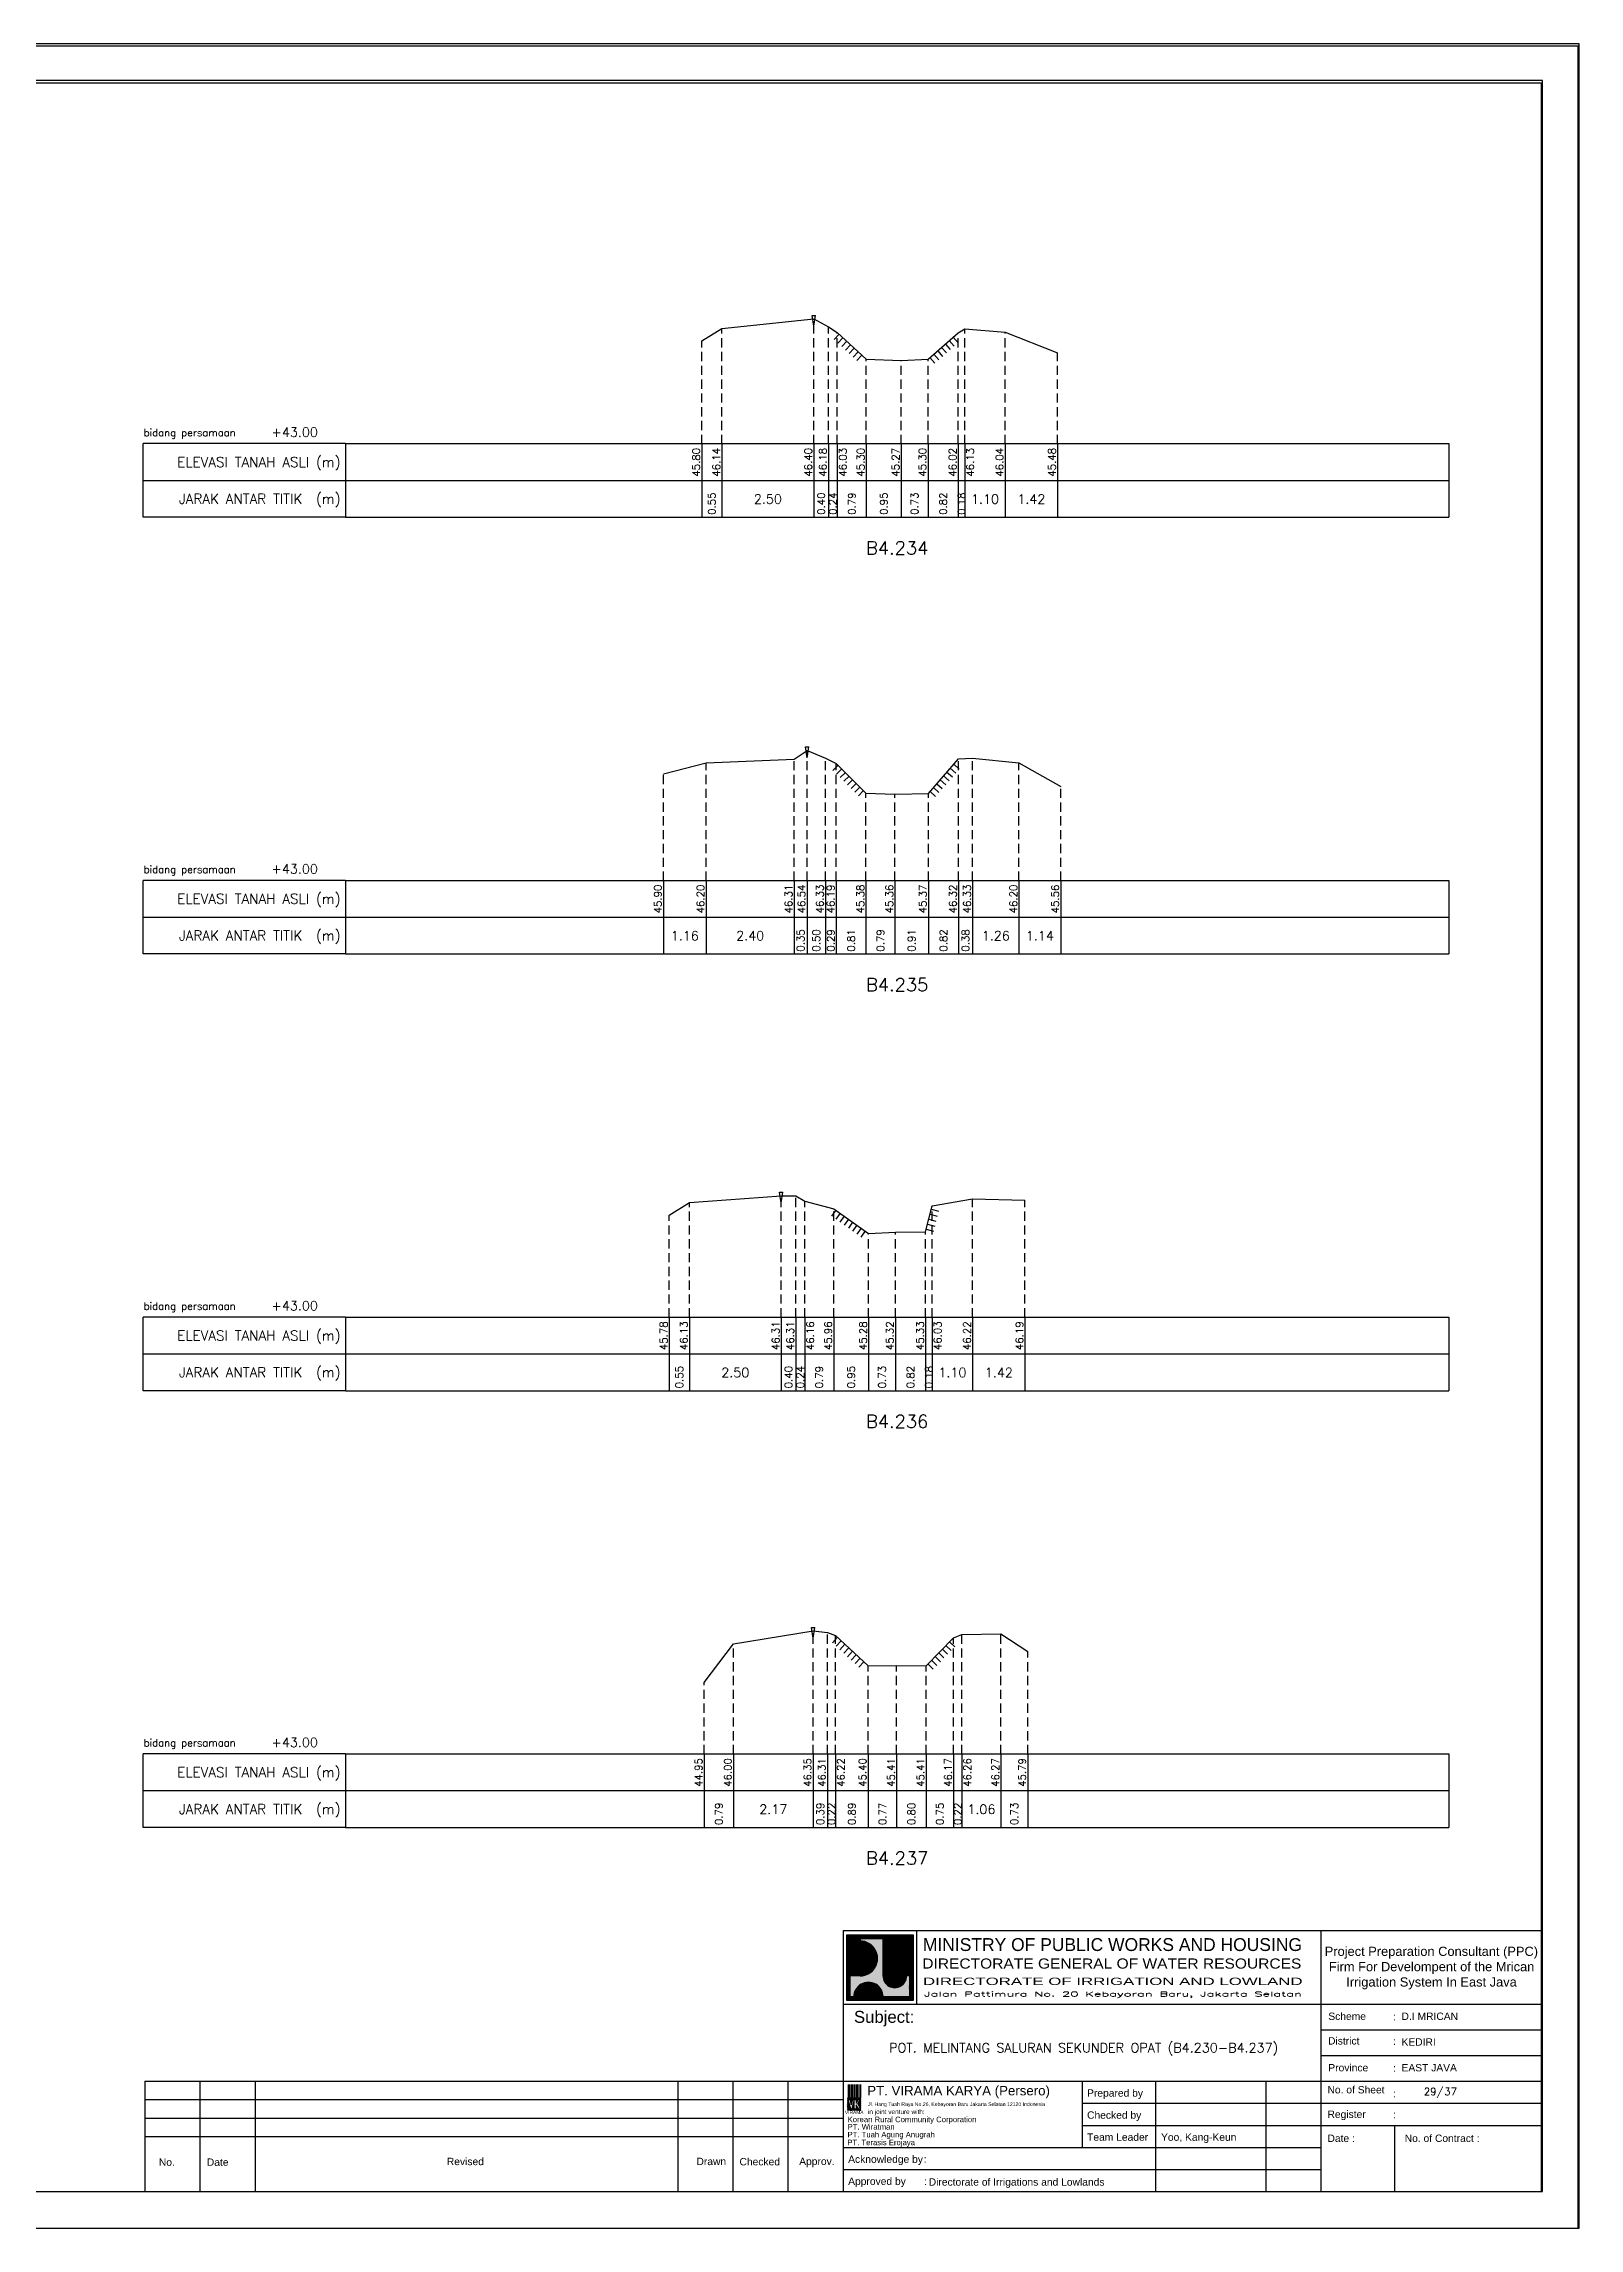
# Model space of a CAD drawing. Header units: inches. Extents: x -11 to 3175, y -842 to -783.
# Drawn here: x 2445.3 to 2487.1, y -842 to -782.6 of the extents above; entities that cross this region are included whole.
import ezdxf
from ezdxf.enums import TextEntityAlignment as Align

# ---------------------------------------------------------------- set-up
doc = ezdxf.new("R2010")
doc.units = ezdxf.units.IN
doc.header["$MEASUREMENT"] = 0
doc.linetypes.add('DASHED2', pattern=[0.375, 0.25, -0.125])
doc.layers.add('KOP', color=7, linetype='Continuous')
doc.layers.add('pelengkap', color=7, linetype='Continuous')
doc.styles.add('ARIAL', font='arial.ttf')
doc.styles.add('battang01', font='arial.ttf')
doc.styles.add('L100', font='simplex.shx', dxfattribs={"height": 0.254})
doc.styles.add('L140', font='simplex.shx', dxfattribs={"height": 0.356})
doc.styles.add('L80', font='simplex.shx', dxfattribs={"height": 0.203})
doc.styles.add('ROMANS-N', font='ROMANS.SHX', dxfattribs={"width": 0.8})
doc.styles.add('SONDU', font='arial.ttf')
doc.styles.get("Standard").update_dxf_attribs({"font": 'simplex.shx'})
doc.styles.add('STYLE1', font='arial.ttf', dxfattribs={"height": 0.2})
pattern_1 = [(45, (0, 0), (-0.08838834764831843, 0.08838834764831845), [])]

# ---------------------------------------------------------------- blocks, each defined once
blk = doc.blocks.new('kop')
at = {"layer": 'KOP'}
h = blk.add_hatch(color=3, dxfattribs=at)
h.paths.add_polyline_path([(609.8653532927285, 69.7965174242664), (591.8076082223538, 69.7965174242664), (591.8076082223538, 51.90947071793616), (609.8653532927285, 51.90947071793616)])
h.paths.add_polyline_path([(592.1020534932645, 52.24844148547069), (592.1020534932645, 69.50460869670152), (609.5341911203627, 69.50460869670152), (609.5341911203627, 52.24844148547069)], flags=16)
edge = h.paths.add_edge_path(flags=0)
edge.add_line((608.873529834174, 52.90910277674104), (601.6712012034158, 52.90910277674104))
edge.add_ellipse((597.6820295724688, 52.91975268540099), major_axis=(2.820780363398898, 2.820780363398898), ratio=0.9999999999999934, start_angle=314.8470375744171, end_angle=495.1529624255826)
edge.add_line((593.6928579415221, 52.90910277674104), (592.7627147794652, 52.90910277674104))
edge.add_line((592.7627147794651, 52.90910277674104), (592.7627147794651, 58.62619728620361))
edge.add_line((592.7627147794651, 58.62619728620368), (595.428986556629, 58.62619728620368))
edge.add_ellipse((595.4289865566291, 63.36824099147847), major_axis=(-3.353131261170752, 3.353131261170752), ratio=0.9999999999999983, start_angle=134.9999999999999, end_angle=314.9999999999999)
edge.add_line((595.4289865566291, 68.11028469675327), (595.4289865566291, 68.84394741944757))
edge.add_line((595.4289865566291, 68.84394741944752), (601.6547436091821, 68.84394741944752))
edge.add_line((601.6547436091821, 68.84394741944752), (601.6547436091821, 58.59413430307072))
edge.add_ellipse((604.8563547331537, 58.62619728605213), major_axis=(2.263994459030571, 2.263994459030571), ratio=0.9999999999991376, start_angle=135.5737774266452, end_angle=315.0000000026869)
edge.add_line((608.0581264027169, 58.62619728620368), (608.873529834174, 58.62619728620368))
edge.add_line((608.873529834174, 58.62619728620368), (608.873529834174, 52.9091027767411))
h = blk.add_hatch(dxfattribs=at)
h.set_pattern_fill('ANSI31', color=21)
h.set_pattern_definition(pattern_1)
h.paths.add_polyline_path([(609.5341911203627, 69.50460869670152), (592.1020534932645, 69.50460869670152), (592.1020534932645, 52.24844148547069), (609.5341911203627, 52.24844148547069)])
edge = h.paths.add_edge_path(flags=16)
edge.add_line((608.0581264038578, 58.62619728331649), (608.873529834174, 58.62619728331649))
edge.add_line((608.873529834174, 58.62619728331649), (608.873529834174, 52.90910277674104))
edge.add_line((608.873529834174, 52.90910277674104), (601.6712012043477, 52.90910277674104))
edge.add_ellipse((597.6820295732255, 52.91975268530538), major_axis=(-2.820780363950464, 2.820780363950464), ratio=0.9999999999999999, start_angle=224.8470375717975, end_angle=405.1529624282025)
edge.add_line((593.6928579421033, 52.90910277674104), (592.7627147794651, 52.90910277674104))
edge.add_line((592.7627147794651, 52.90910277674104), (592.7627147794651, 58.62619728331649))
edge.add_line((592.7627147794651, 58.62619728331649), (595.4289865705781, 58.62619728331649))
edge.add_ellipse((595.4289865571182, 63.3682409894528), major_axis=(-3.353131262124677, 3.353131262124677), ratio=0.9999999999999912, start_angle=134.9999999999997, end_angle=314.9999999999998)
edge.add_line((595.4289865571182, 68.11028469676671), (595.4289865571182, 68.84394741944752))
edge.add_line((595.4289865571182, 68.84394741944752), (601.6547436095548, 68.84394741944752))
edge.add_line((601.6547436095548, 68.84394741944752), (601.6547436095548, 58.5941344047481))
edge.add_ellipse((604.8563547345466, 58.62619728331649), major_axis=(-2.263994459341034, 2.263994459341035), ratio=0.999999999999965, start_angle=45.57377555810933, end_angle=225.000000000001)
h = blk.add_hatch(color=3, dxfattribs=at)
edge = h.paths.add_edge_path()
edge.add_line((601.6547436091821, 68.84394741944752), (595.4289865566291, 68.84394741944752))
edge.add_line((595.4289865566291, 68.84394741944752), (595.4289865566291, 68.11028469675321))
edge.add_ellipse((595.4289865566291, 63.36824099147847), major_axis=(-3.353131261170759, 3.353131261170758), ratio=0.9999999999999979, start_angle=134.9999999999999, end_angle=314.99999999999994, ccw=False)
edge.add_line((595.4289865566291, 58.62619728620368), (592.7627147794652, 58.62619728620368))
edge.add_line((592.7627147794651, 58.62619728620368), (592.7627147794651, 52.9091027767411))
edge.add_line((592.7627147794651, 52.90910277674104), (593.692857941522, 52.90910277674104))
edge.add_ellipse((597.6820295724688, 52.91975268540099), major_axis=(-2.820780363398898, 2.820780363398898), ratio=0.9999999999999934, start_angle=-135.1529624255826, end_angle=45.15296242558293, ccw=False)
edge.add_line((601.6712012034156, 52.90910277674104), (608.8735298341738, 52.90910277674104))
edge.add_line((608.873529834174, 52.90910277674104), (608.873529834174, 58.62619728620361))
edge.add_line((608.873529834174, 58.62619728620368), (608.0581264027169, 58.62619728620368))
edge.add_ellipse((604.856354733136, 58.62619728987087), major_axis=(2.263994459042317, 2.263994459042318), ratio=0.9999999999997576, start_angle=134.426222510409, end_angle=314.999999934367, ccw=False)
edge.add_line((601.6547436091821, 58.65826027636805), (601.6547436091821, 68.8439474194476))
h = blk.add_hatch(dxfattribs=at)
h.set_pattern_fill('ANSI31', color=41)
h.set_pattern_definition(pattern_1)
h.paths.add_polyline_path([(595.5939701222399, 25.44229578518152), (591.9923714647559, 25.44229578518152), (591.9923714647559, 22.12011222587194), (595.5939701222399, 22.12011222587194)])
h.paths.add_polyline_path([(594.8290399212113, 23.80107538915849), (595.486404190889, 22.50553331270966), (594.9518442189607, 22.50553331270966), (594.3704352444638, 23.59173922572727), (594.3704352444638, 22.50553331270966), (593.8526512319377, 22.50553331270966), (593.8526512319377, 24.7253559070662), (593.2416323709347, 22.50553331270966), (592.8436656118323, 22.50553331270966), (592.1206616099082, 25.0450254569166), (592.6728596590955, 25.0450254569166), (593.0257276515837, 23.53939475651638), (593.4088768836065, 25.0450254569166), (594.3704352444638, 25.0450254569166), (594.3704352444638, 23.99209855350495), (594.8904903176194, 25.0450254569166), (595.4627761213299, 25.0450254569166)], flags=16)
at = {"color": 2}
blk.add_lwpolyline([(-49.29008735655361, -9.987386569675465), (790.6905617838997, -9.987386569675465), (790.6905617838997, 583.2926438577114), (-49.29008735655361, 583.2926438577114)], close=True, dxfattribs=at)
at = {"color": 6}
blk.add_lwpolyline([(0.6493091440684111, 0.0004927304488262507), (780.7026824837753, 0.0004927304488262507), (780.7026824837753, 573.3047645575871), (0.6493091440684111, 573.3047645575871)], close=True, dxfattribs=at)
at = {"layer": 'KOP', "color": 5}
for p, q in [((590.8030303217506, 70.96299432783698), (590.8030303217506, 29.98464833497903)), ((590.8030303217506, 70.96299432783698), (780.7026824837753, 70.96299432783698)), ((400.9033781597261, 29.98464833497903), (400.9033781597261, 0.0004927304488262507)), ((400.9033781597261, 29.98464833497903), (590.8030303217506, 29.98464833497903)), ((590.8030303217506, 29.98464833497903), (590.8030303217506, 0.0004927304488262507))]:
    blk.add_line(p, q, dxfattribs=at)
at = {"layer": 'KOP', "color": 3}
for p, q in [((591.8076082223538, 69.7965174242664), (609.8653532927285, 69.7965174242664)), ((591.8076082223538, 51.90947071793616), (591.8076082223538, 69.7965174242664)), ((592.1020534932645, 69.50460869670152), (609.5341911203627, 69.50460869670152)), ((592.1020534932645, 52.24844148547069), (592.1020534932645, 69.50460869670152)), ((595.4289865571182, 68.84394741502373), (595.4289865571182, 68.1102846954029)), ((595.4289865566291, 68.84394741944752), (601.6547436091821, 68.84394741944752)), ((601.6547436095548, 58.59413430414176), (601.6547436095548, 68.84394741502373)), ((609.5341911203627, 69.50460869670152), (609.5341911203627, 52.24844148547069)), ((609.8653532927285, 69.7965174242664), (609.8653532927285, 51.90947071793616)), ((592.7627147794651, 52.90910277674104), (592.7627147794651, 58.62619728620368)), ((595.4289865571182, 58.62619728331649), (592.7627147799426, 58.62619728331649)), ((608.8735298352565, 58.62619728331649), (608.0581264038578, 58.62619728331649)), ((608.873529834174, 58.62619728620368), (608.873529834174, 52.90910277674104)), ((609.8653532927285, 51.90947071793616), (591.8076082223538, 51.90947071793616)), ((609.5341911203627, 52.24844148547069), (592.1020534932645, 52.24844148547069)), ((593.6928579415221, 52.90910277674104), (592.7627147794651, 52.90910277674104)), ((608.873529834174, 52.90910277674104), (601.6712012034156, 52.90910277674104)), ((720.7343712747147, 43.97725428375983), (780.7026824837753, 43.97725428375983)), ((720.7343712747147, 36.98095130936949), (780.7026824837753, 36.98095130936949)), ((415.895455961991, 29.98464833497903), (415.895455961991, 0.0004927304488262507)), ((430.8875337642562, 29.98464833497903), (430.8875337642562, 0.0004927304488262507)), ((545.8267969149554, 29.98464833497903), (545.8267969149554, 0.0004927304488262507)), ((560.8188747172203, 29.98464833497903), (560.8188747172203, 0.0004927304488262507)), ((575.8109525194855, 29.98464833497903), (575.8109525194855, 0.0004927304488262507)), ((655.7687007982327, 29.98464833497903), (655.7687007982327, 11.99415497226093)), ((675.7581378679197, 29.98464833497903), (675.7581378679197, 0.0004927304488262507)), ((705.7422934724498, 29.98464833497903), (705.7422934724498, 0.0004927304488262507)), ((400.9033781597261, 24.98728906755738), (590.8030303217506, 24.98728906755738)), ((655.7687007982327, 23.98781721407303), (720.7343712747147, 23.98781721407303)), ((720.7343712747147, 23.98781721407303), (780.7026824837753, 23.98781721407303)), ((400.9033781597261, 19.98992980013563), (590.8030303217506, 19.98992980013563)), ((655.7687007982327, 17.99098609316704), (720.7343712747147, 17.99098609316704)), ((720.7343712747147, 17.99098609316704), (780.7026824837753, 17.99098609316704)), ((740.7238083444017, 17.99098609316704), (740.7238083444017, 0.0004927304488262507)), ((400.9033781597261, 14.99257053271398), (590.8030303217506, 14.99257053271398)), ((590.8030303217506, 5.997323851354935), (720.7343712747147, 5.997323851354935))]:
    blk.add_line(p, q, dxfattribs=at)
at = {"layer": 'KOP', "color": 4}
for p, q in [((610.7924673914374, 70.96299432783698), (610.7924673914374, 50.97355725815018)), ((720.7343712747147, 70.96299432783698), (720.7343712747147, 0.0004927304488262507)), ((590.8030303217506, 50.97355725815018), (720.7343712747147, 50.97355725815018)), ((720.7343712747147, 50.97355725815018), (780.7026824837753, 50.97355725815018)), ((590.8030303217506, 29.98464833497903), (720.7343712747147, 29.98464833497903)), ((720.7343712747147, 29.98464833497903), (780.7026824837753, 29.98464833497903)), ((590.8030303217506, 11.99415497226093), (720.7343712747147, 11.99415497226093))]:
    blk.add_line(p, q, dxfattribs=at)
at = {"layer": 'KOP', "color": 41}
blk.add_line((595.5939701222399, 22.12011222587194), (591.9923714647559, 22.12011222587194), dxfattribs=at)
for points in [[(591.9923714647559, 25.44229578518152), (595.5939701222399, 25.44229578518152)], [(592.1206616099082, 25.0450254569166), (592.6728596590955, 25.0450254569166)], [(592.1206616099082, 25.0450254569166), (592.8436656118323, 22.50553331270964)], [(592.2042302093139, 25.44229578518152), (592.4160889538717, 25.44229578518152)], [(592.6279476984296, 25.44229578518152), (592.8398064429874, 25.44229578518152)], [(592.6728596590955, 25.04502545691657), (593.0257276515837, 23.53939475651638), (593.4088768836065, 25.04502545691663)], [(593.0516651875452, 25.44229578518152), (593.2635239321031, 25.44229578518152)], [(593.2416323709347, 22.50553331270964), (593.8526512319377, 24.7253559070662)], [(593.4088768836065, 25.0450254569166), (594.3704352444638, 25.0450254569166)], [(593.475382676661, 25.44229578518152), (593.6872414212188, 25.44229578518152)], [(593.8526512319377, 22.50553331270966), (593.8526512319377, 24.7253559070662)], [(593.8991001657766, 25.44229578518152), (594.1109589103345, 25.44229578518152)], [(594.3228176548924, 25.44229578518152), (594.5346763994503, 25.44229578518152)], [(594.3704352444638, 25.0450254569166), (594.3704352444638, 23.99209855350495)], [(594.3704352444638, 23.99209855350495), (594.8904903176194, 25.04502545691664)], [(594.7465351440081, 25.44229578518152), (594.958393888566, 25.44229578518152)], [(594.8290399212113, 23.80107538915849), (595.4627761213299, 25.04502545691658)], [(594.8290399212113, 23.80107538915849), (595.486404190889, 22.50553331270966)], [(594.8904903176194, 25.0450254569166), (595.4627761213299, 25.0450254569166)], [(595.1702526331238, 25.44229578518152), (595.3821113776818, 25.44229578518152)], [(592.8436656118323, 22.50553331270966), (593.2416323709347, 22.50553331270966)], [(593.8526512319377, 22.50553331270966), (594.3704352444638, 22.50553331270966)], [(594.9518442189607, 22.50553331270961), (594.3704352444638, 23.59173922572727)], [(594.3704352444638, 23.59173922572727), (594.3704352444638, 22.50553331270966)], [(594.9518442189607, 22.50553331270966), (595.486404190889, 22.50553331270966)]]:
    blk.add_lwpolyline(points, dxfattribs=at)
at = {"layer": 'KOP', "color": 42}
for points in [[(592.1962927759001, 29.11418325926331), (592.1962927759001, 25.44229578518152)], [(592.5354066955362, 29.11418325926331), (592.5354066955362, 25.44229578518152)], [(592.9591241846518, 29.11418325926331), (592.9591241846518, 25.44229578518152)], [(593.3828416737675, 29.11418325926331), (593.3828416737675, 25.44229578518152)], [(593.8065591628832, 29.11418325926331), (593.8065591628832, 25.44229578518152)], [(594.2302766519989, 29.11418325926331), (594.2302766519989, 25.44229578518152)], [(594.6539941411147, 29.11418325926331), (594.6539941411147, 25.44229578518152)], [(595.0777116302304, 29.11418325926331), (595.0777116302304, 25.44229578518152)], [(595.5014291193462, 29.11418325926331), (595.5014291193462, 25.44229578518152)]]:
    blk.add_lwpolyline(points, dxfattribs=at)
at = {"layer": 'KOP', "color": 3}
for centre, major_axis, ratio, start_param, end_param in [((595.4289865571182, 63.3682409894528), (-3.353131262124677, 3.353131262124677), 0.9999999999999912, 2.35619449019234, 5.497787143782134), ((597.6820295732255, 52.91975268530538), (-2.820780363950464, 2.820780363950464), 0.9999999999999998, 3.924321118983262, 7.071253168581014), ((604.8563547345466, 58.62619728331649), (-2.263994459341034, 2.263994459341035), 0.9999999999999651, 0.7853981633974656, 3.926990816987259)]:
    blk.add_ellipse(centre, major_axis=major_axis, ratio=ratio, start_param=start_param, end_param=end_param, dxfattribs=at)
at = {"layer": 'KOP', "color": 5, "style": 'SONDU'}
for s, height, width, p, p2 in [('MINISTRY OF PUBLIC WORKS AND HOUSING', 3.49815148719519, 0.9710490151369037, (612.4932982688147, 65.39724920043633), (715.583635835389, 65.39724920043633)), ('DIRECTORATE GENERAL OF WATER RESOURCES', 2.748547597081934, 1.100714376561997, (612.3259886324004, 60.61804978528377), (715.4154333181652, 60.61804978528377)), ('DIRECTORATE OF IRRIGATION AND LOWLAND', 1.99894370696868, 1.63875262601232, (612.5247331509995, 56.15346481889102), (715.7518429621628, 56.15346481889102))]:
    blk.add_text(s, height=height, dxfattribs=dict(at, width=width)).set_placement(p, p2, align=Align.FIT)
at = {"layer": 'KOP', "color": 3, "style": 'ROMANS-N', "width": 1.832260783358812}
blk.add_text('Jalan Pattimura No. 20 Kebayoran Baru, Jakarta Selatan', height=1.249339816855425, dxfattribs=at).set_placement((612.7914110984061, 53.0739527913797), (715.583635835389, 53.0739527913797), align=Align.FIT)
at = {"layer": 'KOP', "color": 5, "style": 'ARIAL'}
blk.add_text('Subject:', height=3.252150442789123, dxfattribs=at).set_placement((593.7538629287924, 45.86653647040268))
at = {"layer": 'KOP', "color": 3}
for s, height, style, p in [('Scheme', 1.99894370696868, 'battang01', (722.7467307064071, 46.65722556886666)), (':', 1.99894370696868, 'battang01', (740.368327375754, 46.56012324452533)), ('D.I MRICAN', 1.99894370696868, 'battang01', (742.6585068305885, 46.65722556886666)), ('District', 1.99894370696868, 'battang01', (722.6754973804648, 39.96707763894264)), ('KEDIRI', 1.99894370696868, 'battang01', (742.6585068305885, 39.66092259447632)), (':', 1.99894370696868, 'battang01', (740.382074427338, 39.86997531646293)), ('Province', 1.99894370696868, 'battang01', (722.7467307064071, 32.66461962008597)), (':', 1.99894370696868, 'battang01', (740.368327375754, 32.56751729574452)), ('EAST JAVA', 1.99894370696868, 'battang01', (742.6585068305885, 32.66461962008597)), ('Prepared by', 1.99894370696868, 'battang01', (657.1430811109453, 25.78808395849862)), ('No. of Sheet ', 1.99894370696868, 'battang01', (722.520620818671, 26.67669459981798)), (':', 1.99894370696868, 'battang01', (740.3764858407951, 25.61838168175072)), ('in joint venture with:', 1.249339816855425, 'SONDU', (597.5578460284455, 21.07202452231022)), ('Checked by', 1.99894370696868, 'battang01', (657.1430811109453, 19.79125283759251)), ('Register', 1.99894370696868, 'battang01', (722.520620818671, 20.01807698302375)), (':', 1.99894370696868, 'battang01', (740.3598310849088, 19.92097465868241)), ('Team Leader', 1.99894370696868, 'battang01', (657.1430811109453, 13.79442171668651)), ('Yoo, Kang-Keun', 1.99894370696868, 'battang01', (677.261691985017, 13.79442171668651)), ('Date :', 1.99894370696868, 'battang01', (722.520620818671, 13.48542904786333)), ('No. of Contract :', 1.99894370696868, 'battang01', (743.5203251274443, 13.48542904786333)), ('No.', 2, 'STYLE1', (404.7326663119579, 6.989602865739329)), ('Date', 2, 'STYLE1', (417.7761580577991, 6.989602865739329)), ('Revised', 2, 'STYLE1', (483.0371936477145, 7.169341252978228)), ('Drawn', 2, 'STYLE1', (550.9231662973559, 7.182965166626985)), ('Checked', 2, 'STYLE1', (562.6224972631348, 7.108401592637279)), ('Approv.', 2, 'STYLE1', (578.86250988613, 7.205550314016108)), ('Acknowledge by', 1.99894370696868, 'battang01', (592.1774106344633, 7.797590595780406)), (':', 1.99894370696868, 'battang01', (612.7647815001492, 7.813086169812294)), ('Approved by', 1.99894370696868, 'battang01', (592.1774106344633, 1.800759474874411)), (':', 1.99894370696868, 'battang01', (612.8062382028575, 1.771932832116903)), ('Directorate of Irrigations and Lowlands', 1.99894370696868, 'battang01', (614.0846811434608, 1.594699671224788))]:
    blk.add_text(s, height=height, dxfattribs=dict(at, style=style)).set_placement(p)
at = {"layer": 'KOP', "color": 6, "style": 'SONDU'}
blk.add_text('PT. VIRAMA KARYA (Persero)', height=2.580944750812598, dxfattribs=at).set_placement((597.3630730504415, 26.14584984606049))
at = {"layer": 'KOP', "color": 42, "style": 'SONDU'}
blk.add_text('VIRAMA', height=0.9417941134961573, dxfattribs=at).set_placement((591.2959839900191, 21.03873930941651))
at = {"layer": 'KOP', "color": 4, "style": 'SONDU'}
for s, p in [('Korean Rural Community Corporation', (592.0172325651579, 18.85809622764893)), ('PT. Wiratman', (592.0172325651579, 16.86431729777243)), ('PT. Terasis Erojaya', (591.9444979581187, 12.58833032325808)), ('PT. Tuah Agung Anugrah', (591.9984246368545, 14.73155498450907))]:
    blk.add_text(s, height=1.49920778022651, dxfattribs=at).set_placement(p)
at = {"layer": 'KOP', "color": 3, "insert": (719.8583502723425, 60.76950394133539), "char_height": 2.49867963371085, "width": 61.43936713392102, "attachment_point": 4, "style": 'SONDU'}
blk.add_mtext('\\pi1.9124;Project Preparation Consultant (PPC)\\P\\pi3.0493;Firm For Develompent of the Mrican \\P\\pi7.7731;Irrigation System In East Java', dxfattribs=at)
at = {"layer": 'KOP', "color": 2, "insert": (597.5716775050441, 24.25098294227902), "char_height": 0.9994718534843399, "width": 48.71807324837515, "attachment_point": 1, "style": 'SONDU'}
blk.add_mtext('Jl. Hang Tuah Raya No.26, Kebayoran Baru Jakarta Selatan 12120 Indonesia', dxfattribs=at)
blk = doc.blocks.new('c100')
at = {"color": 2}
blk.add_lwpolyline([(-5, -1), (79.10000000000002, -1), (79.10000000000002, 58.4), (-5, 58.4)], close=True, dxfattribs=at)
at = {"color": 6}
blk.add_lwpolyline([(0, 0), (78.10000000000002, 0), (78.10000000000002, 57.4), (3.516176065587739e-15, 57.4)], close=True, dxfattribs=at)
blk = doc.blocks.new('das2')
at = {"color": 5, "linetype": 'Continuous'}
for q in [(0, 1), (17.75, 0.9999999999999973)]:
    blk.add_line((2.75, 1), q, dxfattribs=at)
at = {"color": 3, "linetype": 'Continuous'}
for p, q in [((2.75, 1), (2.75, 0)), ((17.75, 0.9999999999999973), (17.75, -2.664535259100376e-15)), ((0, 0.5000000000000004), (17.75, 0.4999999999999973)), ((2.75, 0), (0, 0)), ((2.75, 0), (17.75, -2.664535259100376e-15))]:
    blk.add_line(p, q, dxfattribs=at)
blk.add_lwpolyline([(0, 0), (0, 1)], dxfattribs=at)
blk.add_text('bidang persamaan', height=0.1, dxfattribs=at).set_placement((0.005000000000000004, 1.100000000000001))
at = {"color": 5, "linetype": 'Continuous'}
for s, p in [('ELEVASI TANAH ASLI (m)', (2.683279515513197, 0.6825000000000001)), ('JARAK ANTAR TITIK  (m)', (2.683279515513197, 0.1825000000000001))]:
    blk.add_text(s, height=0.135, dxfattribs=at).set_placement(p, align=Align.RIGHT)
blk = doc.blocks.new('gbrpatok')
at = {"color": 2, "linetype": 'Continuous'}
for p, q in [((-0.0004517254713327645, 0.0009574234873781506), (0.0004517254713327645, 0.0009574234873781506)), ((0, -0.001962284437723838), (-0.0004517254713327645, 0.0009574234873781506)), ((0, -0.001962284437723838), (0.0004517254713327645, 0.0009574234873781506))]:
    blk.add_line(p, q, dxfattribs=at)

msp = doc.modelspace()

# ---------------------------------------------------------------- linework, layer by layer
at = {"color": 2, "linetype": 'Continuous', "lineweight": -3}
for p, q in [((2463.237171291083, -790.6835075197877), (2463.783948722083, -790.3475075197877)), ((2463.783948722083, -790.3475075197877), (2466.284529655083, -790.0835075197876)), ((2466.284529655083, -790.0835075197876), (2466.680357900083, -790.3015075197876)), ((2466.680357900083, -790.3015075197876), (2466.922756103083, -790.4515075197877)), ((2466.922756103083, -790.4515075197877), (2467.710020798082, -791.1815075197876)), ((2469.389200974083, -791.1815075197876), (2470.209869513083, -790.4625075197877)), ((2470.209869513083, -790.4625075197877), (2470.387653343083, -790.3555075197877)), ((2470.387653343083, -790.3555075197877), (2471.486813865083, -790.4425075197877)), ((2471.486813865083, -790.4425075197877), (2472.911328354083, -791.0025075197876)), ((2467.710020798082, -791.1815075197876), (2468.659768591083, -791.2105075197876)), ((2468.659768591083, -791.2105075197876), (2469.389200974083, -791.1815075197876)), ((2465.74964685001, -802.0523980888131), (2466.09988391301, -801.8173980888131)), ((2466.09988391301, -801.8173980888131), (2466.60205718901, -802.0243980888131)), ((2462.19618054301, -802.4533980888131), (2463.35434207201, -802.1533980888131)), ((2463.35434207201, -802.1533980888131), (2465.74964685001, -802.0523980888131)), ((2466.60205718901, -802.0243980888131), (2466.89410932201, -802.1673980888131)), ((2466.89410932201, -802.1673980888131), (2467.70159612101, -802.974398088813)), ((2469.39762571601, -802.9863980888131), (2470.21886048501, -802.0423980888131)), ((2470.21886048501, -802.0423980888131), (2470.60203017901, -802.0283980888131)), ((2470.60203017901, -802.0283980888131), (2471.86158062401, -802.156398088813)), ((2471.86158062401, -802.156398088813), (2472.99838817201, -802.797398088813)), ((2467.70159612101, -802.974398088813), (2468.48889395901, -803.002398088813)), ((2468.48889395901, -803.002398088813), (2469.39762571601, -802.9863980888131)), ((2462.351963280542, -814.4569828980211), (2462.898740711542, -814.1049828980211)), ((2462.898740711542, -814.1049828980211), (2465.399321644542, -813.9239828980211)), ((2465.399321644542, -813.9239828980211), (2465.795149889542, -813.9239828980211)), ((2465.795149889542, -813.9239828980211), (2466.037548092542, -814.0699828980211)), ((2466.037548092542, -814.0699828980211), (2466.824812787542, -814.2759828980211)), ((2466.824812787542, -814.2759828980211), (2467.774560580543, -814.9489828980211)), ((2469.324661502542, -814.9019828980211), (2469.502445332542, -814.2019828980211)), ((2469.502445332542, -814.2019828980211), (2470.601605854542, -814.0119828980211)), ((2470.601605854542, -814.0119828980211), (2472.026120343543, -814.0449828980211)), ((2467.774560580543, -814.9489828980211), (2468.503992963542, -814.9149828980211)), ((2468.503992963542, -814.9149828980211), (2469.324661502542, -814.9019828980211)), ((2463.30232901431, -827.156496629234), (2464.09590098931, -826.109496629234)), ((2464.09590098931, -826.109496629234), (2466.26615373931, -825.758496629234)), ((2466.26615373931, -825.758496629234), (2466.65348563831, -825.799496629234)), ((2466.65348563831, -825.799496629234), (2466.87171628731, -825.883496629234)), ((2466.87171628731, -825.883496629234), (2467.76222125131, -826.703496629234)), ((2469.33700052731, -826.702496629234), (2470.08484723331, -825.941496629234)), ((2470.08484723331, -825.941496629234), (2470.30941244931, -825.851496629234)), ((2470.30941244931, -825.851496629234), (2471.37174048331, -825.837496629234)), ((2471.37174048331, -825.837496629234), (2472.10004043631, -826.318496629234)), ((2467.76222125131, -826.703496629234), (2468.53504069131, -826.701496629234)), ((2468.53504069131, -826.701496629234), (2469.33700052731, -826.702496629234))]:
    msp.add_line(p, q, dxfattribs=at)
at = {"color": 1, "linetype": 'DASHED2', "lineweight": -3}
for p, q in [((2463.783948722083, -793.4825075197876), (2463.783948722083, -790.3475075197877)), ((2466.284529655083, -793.4825075197876), (2466.284529655083, -790.0835075197876)), ((2466.680357900083, -793.4825075197876), (2466.680357900083, -790.3015075197876)), ((2466.922756103083, -793.4825075197876), (2466.922756103083, -790.4515075197877)), ((2470.209869513083, -793.4825075197876), (2470.209869513083, -790.4625075197877)), ((2470.387653343083, -793.4825075197876), (2470.387653343083, -790.3555075197877)), ((2471.486813865083, -793.4825075197876), (2471.486813865083, -790.4425075197877)), ((2463.237171291083, -793.4825075197876), (2463.237171291083, -790.6835075197877)), ((2467.710020798082, -793.4825075197876), (2467.710020798082, -791.1815075197876)), ((2469.389200974083, -793.4825075197876), (2469.389200974083, -791.1815075197876)), ((2472.911328354083, -793.4825075197876), (2472.911328354083, -791.0025075197876)), ((2468.659768591083, -793.4825075197876), (2468.659768591083, -791.2105075197876)), ((2466.09988391301, -805.357398088813), (2466.09988391301, -801.8173980888131)), ((2462.19618054301, -805.357398088813), (2462.19618054301, -802.4533980888131)), ((2463.35434207201, -805.357398088813), (2463.35434207201, -802.1533980888131)), ((2465.74964685001, -805.357398088813), (2465.74964685001, -802.0523980888131)), ((2466.60205718901, -805.357398088813), (2466.60205718901, -802.0243980888131)), ((2466.89410932201, -805.357398088813), (2466.89410932201, -802.1673980888131)), ((2470.21886048501, -805.357398088813), (2470.21886048501, -802.0423980888131)), ((2470.60203017901, -805.357398088813), (2470.60203017901, -802.0283980888131)), ((2471.86158062401, -805.357398088813), (2471.86158062401, -802.156398088813)), ((2467.70159612101, -805.357398088813), (2467.70159612101, -802.974398088813)), ((2468.48889395901, -805.357398088813), (2468.48889395901, -803.002398088813)), ((2469.39762571601, -805.357398088813), (2469.39762571601, -802.9863980888131)), ((2472.99838817201, -805.357398088813), (2472.99838817201, -802.797398088813)), ((2462.898740711542, -817.2319828980211), (2462.898740711542, -814.1049828980211)), ((2465.399321644542, -817.2319828980211), (2465.399321644542, -813.9239828980211)), ((2465.795149889542, -817.2319828980211), (2465.795149889542, -813.9239828980211)), ((2466.037548092542, -817.2319828980211), (2466.037548092542, -814.0699828980211)), ((2466.824812787542, -817.2319828980211), (2466.824812787542, -814.2759828980211)), ((2469.502445332542, -817.2319828980211), (2469.502445332542, -814.2019828980211)), ((2470.601605854542, -817.2319828980211), (2470.601605854542, -814.0119828980211)), ((2472.026120343543, -817.2319828980211), (2472.026120343543, -814.0449828980211)), ((2462.351963280542, -817.2319828980211), (2462.351963280542, -814.4569828980211)), ((2467.774560580543, -817.2319828980211), (2467.774560580543, -814.9489828980211)), ((2468.503992963542, -817.2319828980211), (2468.503992963542, -814.9149828980211)), ((2469.324661502542, -817.2319828980211), (2469.324661502542, -814.9019828980211)), ((2464.09590098931, -829.107496629234), (2464.09590098931, -826.109496629234)), ((2466.26615373931, -829.107496629234), (2466.26615373931, -825.758496629234)), ((2466.65348563831, -829.107496629234), (2466.65348563831, -825.799496629234)), ((2466.87171628731, -829.107496629234), (2466.87171628731, -825.883496629234)), ((2470.08484723331, -829.107496629234), (2470.08484723331, -825.941496629234)), ((2470.30941244931, -829.107496629234), (2470.30941244931, -825.851496629234)), ((2471.37174048331, -829.107496629234), (2471.37174048331, -825.837496629234)), ((2467.76222125131, -829.107496629234), (2467.76222125131, -826.703496629234)), ((2468.53504069131, -829.107496629234), (2468.53504069131, -826.701496629234)), ((2469.33700052731, -829.107496629234), (2469.33700052731, -826.702496629234)), ((2472.10004043631, -829.107496629234), (2472.10004043631, -826.318496629234)), ((2463.30232901431, -829.107496629234), (2463.30232901431, -827.156496629234))]:
    msp.add_line(p, q, dxfattribs=at)
at = {"color": 1, "linetype": 'Continuous', "lineweight": -3}
for p, q in [((2463.237171291083, -793.4825075197876), (2463.237171291083, -795.4825075197876)), ((2463.783948722083, -793.4825075197876), (2463.783948722083, -795.4825075197876)), ((2466.284529655083, -793.4825075197876), (2466.284529655083, -795.4825075197876)), ((2466.680357900083, -793.4825075197876), (2466.680357900083, -795.4825075197876)), ((2466.922756103083, -793.4825075197876), (2466.922756103083, -795.4825075197876)), ((2467.710020798082, -793.4825075197876), (2467.710020798082, -795.4825075197876)), ((2468.659768591083, -793.4825075197876), (2468.659768591083, -795.4825075197876)), ((2469.389200974083, -793.4825075197876), (2469.389200974083, -795.4825075197876)), ((2470.209869513083, -793.4825075197876), (2470.209869513083, -795.4825075197876)), ((2470.387653343083, -793.4825075197876), (2470.387653343083, -795.4825075197876)), ((2471.486813865083, -793.4825075197876), (2471.486813865083, -795.4825075197876)), ((2472.911328354083, -793.4825075197876), (2472.911328354083, -795.4825075197876)), ((2462.19618054301, -805.357398088813), (2462.19618054301, -807.357398088813)), ((2463.35434207201, -805.357398088813), (2463.35434207201, -807.357398088813)), ((2465.74964685001, -805.357398088813), (2465.74964685001, -807.357398088813)), ((2466.09988391301, -805.357398088813), (2466.09988391301, -807.357398088813)), ((2466.60205718901, -805.357398088813), (2466.60205718901, -807.357398088813)), ((2466.89410932201, -805.357398088813), (2466.89410932201, -807.357398088813)), ((2467.70159612101, -805.357398088813), (2467.70159612101, -807.357398088813)), ((2468.48889395901, -805.357398088813), (2468.48889395901, -807.357398088813)), ((2469.39762571601, -805.357398088813), (2469.39762571601, -807.357398088813)), ((2470.21886048501, -805.357398088813), (2470.21886048501, -807.357398088813)), ((2470.60203017901, -805.357398088813), (2470.60203017901, -807.357398088813)), ((2471.86158062401, -805.357398088813), (2471.86158062401, -807.357398088813)), ((2472.99838817201, -805.357398088813), (2472.99838817201, -807.357398088813)), ((2462.351963280542, -817.2319828980211), (2462.351963280542, -819.2319828980211)), ((2462.898740711542, -817.2319828980211), (2462.898740711542, -819.2319828980211)), ((2465.399321644542, -817.2319828980211), (2465.399321644542, -819.2319828980211)), ((2465.795149889542, -817.2319828980211), (2465.795149889542, -819.2319828980211)), ((2466.037548092542, -817.2319828980211), (2466.037548092542, -819.2319828980211)), ((2466.824812787542, -817.2319828980211), (2466.824812787542, -819.2319828980211)), ((2467.774560580543, -817.2319828980211), (2467.774560580543, -819.2319828980211)), ((2468.503992963542, -817.2319828980211), (2468.503992963542, -819.2319828980211)), ((2469.324661502542, -817.2319828980211), (2469.324661502542, -819.2319828980211)), ((2469.502445332542, -817.2319828980211), (2469.502445332542, -819.2319828980211)), ((2470.601605854542, -817.2319828980211), (2470.601605854542, -819.2319828980211)), ((2472.026120343543, -817.2319828980211), (2472.026120343543, -819.2319828980211)), ((2463.30232901431, -829.107496629234), (2463.30232901431, -831.107496629234)), ((2464.09590098931, -829.107496629234), (2464.09590098931, -831.107496629234)), ((2466.26615373931, -829.107496629234), (2466.26615373931, -831.107496629234)), ((2466.65348563831, -829.107496629234), (2466.65348563831, -831.107496629234)), ((2466.87171628731, -829.107496629234), (2466.87171628731, -831.107496629234)), ((2467.76222125131, -829.107496629234), (2467.76222125131, -831.107496629234)), ((2468.53504069131, -829.107496629234), (2468.53504069131, -831.107496629234)), ((2469.33700052731, -829.107496629234), (2469.33700052731, -831.107496629234)), ((2470.08484723331, -829.107496629234), (2470.08484723331, -831.107496629234)), ((2470.30941244931, -829.107496629234), (2470.30941244931, -831.107496629234)), ((2471.37174048331, -829.107496629234), (2471.37174048331, -831.107496629234)), ((2472.10004043631, -829.107496629234), (2472.10004043631, -831.107496629234))]:
    msp.add_line(p, q, dxfattribs=at)
at = {"layer": 'pelengkap', "color": 1, "linetype": 'Continuous', "lineweight": -3}
for p, q in [((2466.97408516925, -790.4991029708982), (2466.838098166077, -790.6457574456613)), ((2467.076743301584, -790.5942938731192), (2466.940756298411, -790.7409483478823)), ((2470.073667423769, -790.5818362104396), (2470.205463315934, -790.7322683971836)), ((2467.179401433918, -790.6894847753402), (2467.043414430745, -790.8361392501033)), ((2467.282059566252, -790.7846756775613), (2467.146072563079, -790.9313301523243)), ((2467.384717698586, -790.8798665797823), (2467.248730695413, -791.0265210545454)), ((2467.48737583092, -790.9750574820033), (2467.351388827747, -791.1217119567664)), ((2467.590033963254, -791.0702483842243), (2467.454046960081, -791.2169028589874)), ((2469.441852239443, -791.1353789575301), (2469.573648131608, -791.285811144274)), ((2469.547154770164, -791.043121833015), (2469.678950662329, -791.193554019759)), ((2469.652457300885, -790.9508647084999), (2469.78425319305, -791.1012968952439)), ((2469.757759831606, -790.8586075839848), (2469.889555723771, -791.0090397707288)), ((2469.863062362327, -790.7663504594698), (2469.994858254492, -790.9167826462137)), ((2469.968364893048, -790.6740933349547), (2470.100160785213, -790.8245255216987)), ((2466.943621718889, -802.2168806368007), (2466.802243010352, -802.358344627882)), ((2467.042646512646, -802.315845732776), (2466.901267804109, -802.4573097238573)), ((2467.141671306403, -802.4148108287512), (2467.000292597867, -802.5562748198325)), ((2469.903011290899, -802.4054631348852), (2470.053903486725, -802.5367321153753)), ((2469.994899577242, -802.2998385978074), (2470.145791773068, -802.4311075782975)), ((2470.086787863586, -802.1942140607296), (2470.237680059412, -802.3254830412197)), ((2467.24069610016, -802.5137759247265), (2467.099317391624, -802.6552399158078)), ((2467.339720893917, -802.6127410207017), (2467.198342185381, -802.754205011783)), ((2467.438745687674, -802.711706116677), (2467.297366979138, -802.8531701077583)), ((2467.537770481431, -802.8106712126522), (2467.396391772895, -802.9521352037335)), ((2467.636795275188, -802.9096363086275), (2467.495416566652, -803.0511002997088)), ((2469.443569859182, -802.9335858202742), (2469.594462055008, -803.0648548007644)), ((2469.535458145525, -802.8279612831964), (2469.686350341351, -802.9592302636865)), ((2469.627346431869, -802.7223367461186), (2469.778238627694, -802.8536057266087)), ((2469.719234718212, -802.6167122090408), (2469.870126914038, -802.747981189531)), ((2469.811123004556, -802.511087671963), (2469.962015200381, -802.6423566524531)), ((2466.881927069234, -814.316454602048), (2466.766293629157, -814.4796382640243)), ((2469.479743385117, -814.2913687729819), (2469.673589139098, -814.340601116656)), ((2466.996155632617, -814.3973980101018), (2466.88052219254, -814.5605816720781)), ((2467.110384196, -814.4783414181557), (2466.994750755924, -814.6415250801319)), ((2467.224612759383, -814.5592848262095), (2467.108979319307, -814.7224684881858)), ((2467.338841322767, -814.6402282342633), (2467.22320788269, -814.8034118962396)), ((2467.45306988615, -814.7211716423171), (2467.337436446073, -814.8843553042934)), ((2467.567298449533, -814.802115050371), (2467.451665009457, -814.9652987123472)), ((2467.681527012916, -814.8830584584248), (2467.56589357284, -815.0462421204011)), ((2469.341892822828, -814.8341368841278), (2469.535738576809, -814.883369227802)), ((2469.376355463401, -814.6984448563413), (2469.570201217382, -814.7476772000155)), ((2469.410818103973, -814.5627528285548), (2469.604663857954, -814.611985172229)), ((2469.445280744545, -814.4270608007683), (2469.639126498526, -814.4762931444425)), ((2466.92321026326, -825.9309136139632), (2466.787733164034, -826.0780392595358)), ((2467.026198215161, -826.0257475834217), (2466.890721115935, -826.1728732289943)), ((2467.129186167062, -826.1205815528801), (2466.993709067836, -826.2677071984527)), ((2467.232174118963, -826.2154155223386), (2467.096697019737, -826.3625411679112)), ((2469.778577595854, -826.2531530051135), (2469.921226365416, -826.3933362014761)), ((2469.876705833308, -826.1532988664201), (2470.01935460287, -826.2934820627827)), ((2469.974834070762, -826.0534447277266), (2470.117482840324, -826.1936279240892)), ((2467.335162070864, -826.3102494917971), (2467.199684971638, -826.4573751373697)), ((2467.438150022766, -826.4050834612556), (2467.302672923539, -826.5522091068282)), ((2467.541137974667, -826.499917430714), (2467.40566087544, -826.6470430762866)), ((2467.644125926568, -826.5947514001725), (2467.508648827341, -826.7418770457451)), ((2469.386064646037, -826.6525695598873), (2469.528713415599, -826.7927527562499)), ((2469.484192883491, -826.5527154211939), (2469.626841653053, -826.6928986175565)), ((2469.582321120945, -826.4528612825004), (2469.724969890508, -826.593044478863)), ((2469.6804493584, -826.353007143807), (2469.823098127962, -826.4931903401696))]:
    msp.add_line(p, q, dxfattribs=at)

# ---------------------------------------------------------------- block references
at = {"color": 2, "linetype": 'Continuous', "lineweight": -3}
msp.add_blockref('c100', (2408, -841), dxfattribs=at)
for name, p, xscale, yscale, zscale in [('kop', (2408, -841), 0.1, 0.1, 0.1), ('das2', (2448.05, -795.475), 2, 2, 2), ('das2', (2448.05, -807.35), 2, 2, 2), ('das2', (2448.05, -819.225), 2, 2, 2), ('das2', (2448.05, -831.1), 2, 2, 2)]:
    msp.add_blockref(name, p, dxfattribs=dict(at, xscale=xscale, yscale=yscale, zscale=zscale))
at = {"color": 1, "linetype": 'Continuous', "lineweight": -3, "xscale": 100, "yscale": 100, "zscale": 100}
for p in [(2466.284529655083, -790.0835075197876), (2466.09988391301, -801.8173980888131), (2465.399321644542, -813.9239828980211), (2466.26615373931, -825.758496629234)]:
    msp.add_blockref('gbrpatok', p, dxfattribs=at)

# ---------------------------------------------------------------- texts
at = {"color": 3, "linetype": 'Continuous', "lineweight": -3, "style": 'L100'}
for s, p in [('+43.00', (2452.165866561296, -793.2904026700543)), ('2.50', (2465.034239188582, -795.1075075197876)), ('1.10', (2470.937233604082, -795.1075075197876)), ('1.42', (2472.199071109583, -795.1075075197876)), ('+43.00', (2452.165866561296, -805.1654026700543)), ('1.16', (2462.77526130751, -806.982398088813)), ('2.40', (2464.551994461011, -806.982398088813)), ('1.26', (2471.23180540151, -806.982398088813)), ('1.14', (2472.42998439801, -806.982398088813)), ('+43.00', (2452.165866561296, -817.0404026700543)), ('2.50', (2464.149031178043, -818.8569828980211)), ('1.10', (2470.052025593543, -818.8569828980211)), ('1.42', (2471.313863099042, -818.8569828980211)), ('+43.00', (2452.165866561296, -828.9154026700543)), ('2.17', (2465.18102736431, -830.732496629234)), ('1.06', (2470.84057646631, -830.732496629234))]:
    msp.add_text(s, height=0.254, dxfattribs=at).set_placement(p, align=Align.CENTER)
at = {"color": 3, "linetype": 'Continuous', "lineweight": -3, "style": 'L80'}
for s, p in [('45.80', (2463.186976809676, -793.9824778492834)), ('46.14', (2463.733754240676, -793.9824778492834)), ('46.40', (2466.234335173676, -793.9824778492834)), ('46.18', (2466.630163418676, -793.9824778492834)), ('46.03', (2467.172561621676, -793.9824778492834)), ('45.30', (2467.659826316676, -793.9824778492834)), ('45.27', (2468.609574109676, -793.9824778492834)), ('45.30', (2469.339006492676, -793.9824778492834)), ('46.02', (2470.159675031676, -793.9824778492834)), ('46.13', (2470.637458861676, -793.9824778492834)), ('46.04', (2471.436619383676, -793.9824778492834)), ('45.48', (2472.861133872676, -793.9824778492834)), ('45.90', (2462.145986061604, -805.8573684183089)), ('46.20', (2463.304147590604, -805.8573684183089)), ('46.31', (2465.699452368604, -805.8573684183089)), ('46.54', (2466.049689431604, -805.8573684183089)), ('46.33', (2466.551862707604, -805.8573684183089)), ('46.19', (2466.843914840604, -805.8573684183089)), ('45.38', (2467.651401639604, -805.8573684183089)), ('45.36', (2468.438699477604, -805.8573684183089)), ('45.37', (2469.347431234604, -805.8573684183089)), ('46.32', (2470.168666003604, -805.8573684183089)), ('46.33', (2470.551835697604, -805.8573684183089)), ('46.20', (2471.811386142604, -805.8573684183089)), ('45.56', (2472.948193690604, -805.8573684183089)), ('45.78', (2462.301768799136, -817.7319532275169)), ('46.13', (2462.848546230136, -817.7319532275169)), ('46.31', (2465.349127163136, -817.7319532275169)), ('46.31', (2465.744955408136, -817.7319532275169)), ('46.16', (2466.287353611136, -817.7319532275169)), ('45.96', (2466.774618306136, -817.7319532275169)), ('45.28', (2467.724366099136, -817.7319532275169)), ('45.32', (2468.453798482136, -817.7319532275169)), ('45.33', (2469.274467021136, -817.7319532275169)), ('46.03', (2469.752250851136, -817.7319532275169)), ('46.22', (2470.551411373136, -817.7319532275169)), ('46.19', (2471.975925862136, -817.7319532275169)), ('44.95', (2463.252134532904, -829.6074669587298)), ('46.00', (2464.045706507904, -829.6074669587298)), ('46.35', (2466.215959257904, -829.6074669587298)), ('46.31', (2466.603291156904, -829.6074669587298)), ('46.22', (2467.121521805904, -829.6074669587298)), ('45.40', (2467.712026769904, -829.6074669587298)), ('45.41', (2468.484846209903, -829.6074669587298)), ('45.41', (2469.286806045904, -829.6074669587298)), ('46.17', (2470.034652751904, -829.6074669587298)), ('46.26', (2470.559217967904, -829.6074669587298)), ('46.27', (2471.321546001904, -829.6074669587298)), ('45.79', (2472.049845954904, -829.6074669587298))]:
    msp.add_text(s, height=0.203, rotation=90, dxfattribs=at).set_placement(p, align=Align.CENTER)
for s, p in [('0.55', (2463.510560006583, -795.1075075197876)), ('0.40', (2466.482443777582, -795.1075075197876)), ('0.24', (2466.801557001582, -795.1075075197876)), ('0.79', (2467.316388450583, -795.1075075197876)), ('0.95', (2468.184894694583, -795.1075075197876)), ('0.73', (2469.024484782582, -795.1075075197876)), ('0.82', (2469.799535243583, -795.1075075197876)), ('0.18', (2470.298761428083, -795.1075075197876)), ('0.35', (2465.92476538151, -806.982398088813)), ('0.50', (2466.350970551011, -806.982398088813)), ('0.29', (2466.74808325551, -806.982398088813)), ('0.81', (2467.29785272151, -806.982398088813)), ('0.79', (2468.09524504001, -806.982398088813)), ('0.91', (2468.94325983751, -806.982398088813)), ('0.82', (2469.80824310051, -806.982398088813)), ('0.38', (2470.410445332011, -806.982398088813)), ('0.55', (2462.625351996042, -818.8569828980211)), ('0.40', (2465.597235767043, -818.8569828980211)), ('0.24', (2465.916348991042, -818.8569828980211)), ('0.79', (2466.431180440042, -818.8569828980211)), ('0.95', (2467.299686684042, -818.8569828980211)), ('0.73', (2468.139276772043, -818.8569828980211)), ('0.82', (2468.914327233042, -818.8569828980211)), ('0.18', (2469.413553417542, -818.8569828980211)), ('0.79', (2463.69911500181, -830.732496629234)), ('0.39', (2466.45981968881, -830.732496629234)), ('0.22', (2466.76260096281, -830.732496629234)), ('0.89', (2467.31696876931, -830.732496629234)), ('0.77', (2468.14863097131, -830.732496629234)), ('0.80', (2468.93602060931, -830.732496629234)), ('0.75', (2469.71092388031, -830.732496629234)), ('0.22', (2470.19712984131, -830.732496629234)), ('0.73', (2471.73589045981, -830.732496629234))]:
    msp.add_text(s, height=0.203, rotation=90, dxfattribs=at).set_placement(p, align=Align.MIDDLE_CENTER)
at = {"color": 4, "linetype": 'Continuous', "lineweight": -3, "style": 'L140'}
for s, p in [('B4.234', (2468.550123084671, -796.4873845434007)), ('B4.235', (2468.550123084671, -808.3623845434007)), ('B4.236', (2468.550123084671, -820.2373845434007)), ('B4.237', (2468.550123084671, -832.1123845434007))]:
    msp.add_text(s, height=0.356, dxfattribs=at).set_placement(p, align=Align.CENTER)
at = {"color": 4, "linetype": 'Continuous', "lineweight": -3}
for s, height, style, p in [('POT. MELINTANG SALURAN SEKUNDER OPAT (B4.230-B4.237)', 0.254, 'L100', (2473.621, -837.09)), ('29/', 0.203, 'L80', (2483.14, -838.282)), ('37', 0.203, 'L80', (2483.6, -838.282))]:
    msp.add_text(s, height=height, dxfattribs=dict(at, style=style)).set_placement(p, align=Align.MIDDLE_CENTER)

doc.saveas('drawing.dxf')
